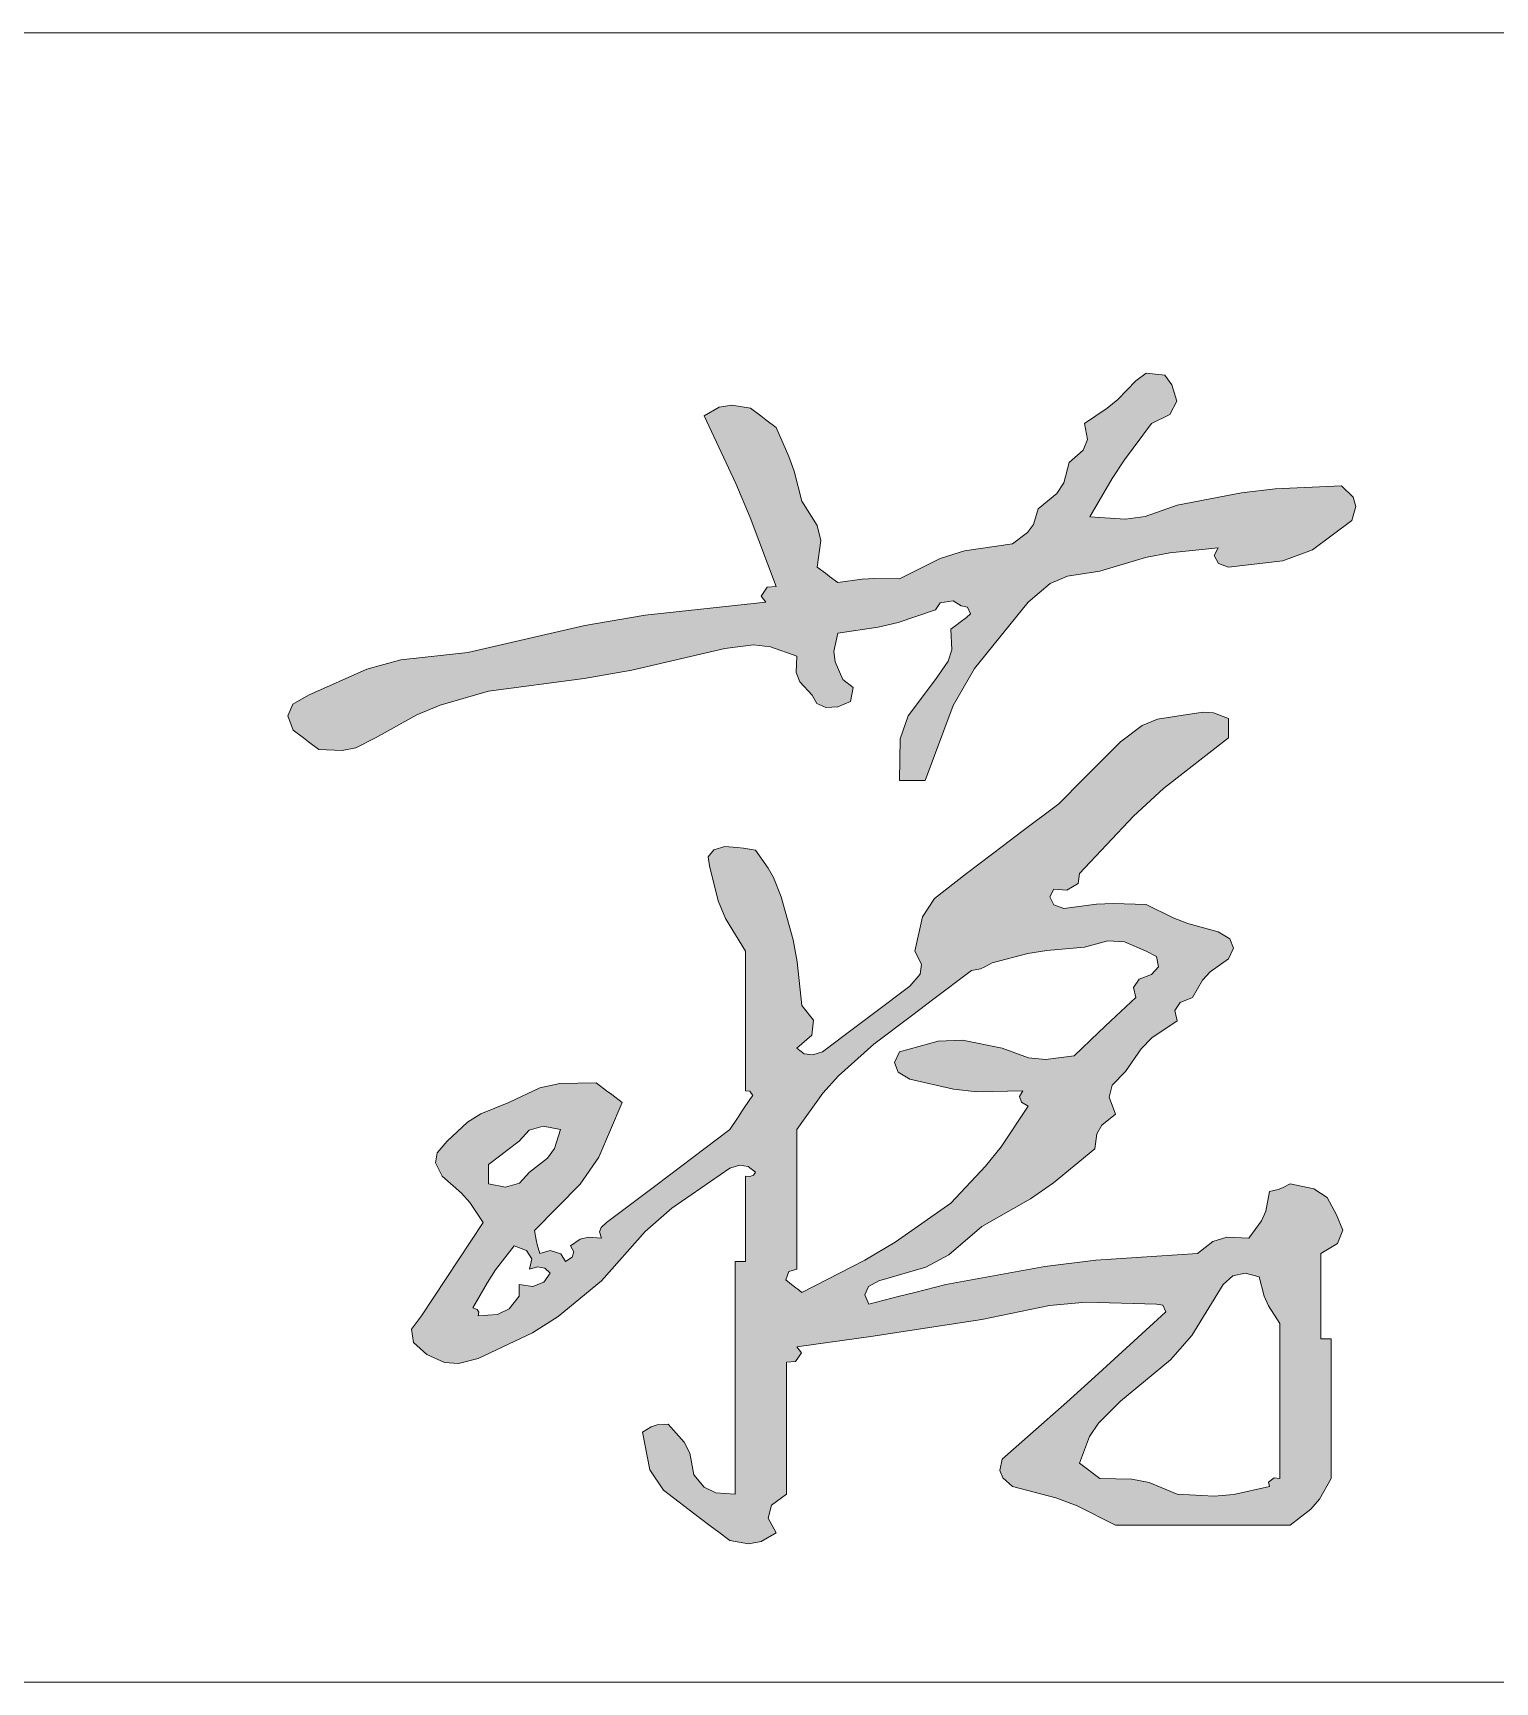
# Model space of a CAD drawing. Header units: millimetres. Extents: x 5 to 599, y 5 to 425.
# Drawn here: x 569.41 to 575.67, y 125.03 to 132.09 of the extents above; entities that cross this region are included whole.
import ezdxf

# ---------------------------------------------------------------- set-up
doc = ezdxf.new("R2010")
doc.units = ezdxf.units.MM
doc.linetypes.add('XKITLINE00', pattern=[0])
doc.layers.add('OtherObjectType', color=1, linetype='Continuous', lineweight=0)

# ---------------------------------------------------------------- blocks, each defined once
blk = doc.blocks.new('*A3')
at = {"layer": 'OtherObjectType'}
for points in [[(573.0137, 129.7544), (573.1197, 129.7527), (573.2942, 129.8399), (573.3985, 129.8721), (573.6038, 129.9022), (573.6683, 129.9503), (573.6938, 129.985), (573.7139, 130.0517), (573.793, 130.1179), (573.8232, 130.1636), (573.8459, 130.2511), (573.9065, 130.3033), (573.9245, 130.3485), (573.9119, 130.4172), (574.0094, 130.4831), (574.0544, 130.5204), (574.132, 130.5999), (574.1761, 130.6331), (574.256, 130.6245), (574.286, 130.5833), (574.3068, 130.5135), (574.2769, 130.4569), (574.198, 130.4172), (574.0827, 130.2616), (574.0296, 130.1815), (573.9339, 130.0185), (574.0852, 130.0075), (574.1709, 130.019), (574.308, 130.0684), (574.5846, 130.1207), (574.7277, 130.1375), (575.0123, 130.1514), (575.0616, 130.1028), (575.0737, 130.0617), (575.0563, 130.0019), (574.8881, 129.8767), (574.7617, 129.829), (574.5281, 129.8026), (574.4852, 129.8177), (574.4668, 129.8523), (574.4841, 129.8856), (574.2768, 129.8642), (574.1727, 129.8437), (573.978, 129.7859), (573.8389, 129.7643), (573.7652, 129.7324), (573.6699, 129.6531), (573.4405, 129.3682), (573.3492, 129.2098), (573.2297, 128.8889), (573.1197, 128.8889), (573.1218, 129.0678), (573.1566, 129.1653), (573.2737, 129.3208), (573.3281, 129.3994), (573.343, 129.4481), (573.3398, 129.5368), (573.4058, 129.5866), (573.4232, 129.603), (573.4108, 129.6313), (573.3838, 129.6364), (573.3499, 129.6587), (573.2937, 129.6502), (573.2737, 129.6198), (573.1139, 129.5654), (573.0279, 129.5449), (572.8556, 129.5202), (572.8388, 129.4412), (572.8437, 129.3966), (572.8776, 129.3208), (572.9217, 129.2876), (572.9102, 129.2271), (572.8556, 129.2045), (572.8045, 129.2009), (572.7653, 129.2186), (572.7456, 129.2544), (572.6927, 129.3111), (572.6768, 129.3511), (572.6796, 129.4205), (572.5674, 129.4613), (572.4943, 129.4692), (572.3715, 129.4537), (571.9733, 129.3618), (571.7693, 129.325), (571.3592, 129.271), (571.1529, 129.212), (571.0524, 129.1706), (570.875, 129.0716), (570.7918, 129.0293), (570.7332, 129.0173), (570.633, 129.0218), (570.5229, 129.1048), (570.5, 129.1655), (570.5224, 129.2163), (570.589, 129.2544), (570.838, 129.3659), (570.9847, 129.4052), (571.2712, 129.4371), (571.7715, 129.5525), (572.0298, 129.5962), (572.5475, 129.6531), (572.5274, 129.6786), (572.5524, 129.7163), (572.5915, 129.7195), (572.4802, 130.0146), (572.4185, 130.161), (572.2835, 130.4504), (572.3479, 130.4877), (572.4022, 130.4968), (572.4815, 130.4837), (572.5915, 130.4006), (572.6456, 130.2766), (572.6678, 130.213), (572.7016, 130.085), (572.767, 129.9814), (572.7821, 129.9167), (572.7676, 129.8026), (572.8556, 129.7361), (572.9598, 129.751)], [(573.9119, 128.1746), (573.7507, 128.1607), (573.6697, 128.1471), (573.7809, 128.3558), (573.8239, 128.3407), (573.9631, 128.3584), (574.035, 128.3618), (574.176, 128.3573), (574.291, 128.3), (574.3544, 128.2761), (574.4841, 128.241), (574.534, 128.2107), (574.5493, 128.1704), (574.5281, 128.1247), (574.4504, 128.0687), (574.4173, 128.0329), (574.3741, 127.9586), (574.3215, 127.9384), (574.2979, 127.9029), (574.308, 127.8589), (574.2007, 127.786), (574.1538, 127.74), (574.088, 127.643), (574.0296, 127.5832), (574.0172, 127.5317), (574.044, 127.4602), (573.9854, 127.412), (573.9641, 127.3759), (573.9559, 127.3107), (573.7792, 127.165), (573.6808, 127.0974), (573.4718, 126.9785), (573.3302, 126.8565), (573.232, 126.8046), (573.0317, 126.7459), (572.9862, 126.7217), (572.9705, 126.6862), (572.9877, 126.6462), (573.3178, 126.7293), (573.7426, 126.8068), (573.9607, 126.8337), (574.3961, 126.8622), (574.4609, 126.9145), (574.5215, 126.9328), (574.6161, 126.9287), (574.6695, 127.0024), (574.6883, 127.0448), (574.7042, 127.128), (574.7416, 127.1371), (574.76, 127.1441), (574.7922, 127.1612), (574.8944, 127.14), (574.9503, 127.1024), (574.9902, 127.0283), (575.0176, 126.9621), (574.9954, 126.9061), (574.9242, 126.8622), (574.9242, 126.4967), (574.9682, 126.4967), (574.9682, 125.8987), (574.9179, 125.8107), (574.8804, 125.7682), (574.7922, 125.6993), (574.044, 125.6993), (573.8799, 125.7814), (573.7892, 125.8156), (573.6038, 125.8655), (573.5617, 125.9019), (573.5495, 125.934), (573.5598, 125.9818), (573.8358, 126.2257), (573.9722, 126.3486), (574.242, 126.5964), (574.2595, 126.6128), (574.247, 126.6411), (574.22, 126.6462), (573.9188, 126.6537), (573.7625, 126.6399), (573.4718, 126.5798), (573.1555, 126.5311), (572.997, 126.5079), (572.6796, 126.4635), (572.6997, 126.438), (572.6747, 126.4002), (572.6356, 126.3971), (572.6356, 125.8322), (572.5718, 125.7845), (572.557, 125.7287), (572.5915, 125.6661), (572.5271, 125.6289), (572.4728, 125.6198), (572.3935, 125.6329), (572.2614, 125.7326), (572.109, 125.8486), (572.0509, 125.9363), (572.0194, 126.098), (572.0557, 126.121), (572.0821, 126.129), (572.1294, 126.1313), (572.1981, 126.0546), (572.2223, 126.007), (572.2394, 125.9153), (572.2824, 125.8617), (572.3328, 125.8379), (572.4155, 125.8322), (572.4155, 126.829), (572.4595, 126.829), (572.4595, 127.1944), (572.479, 127.1924), (572.494, 127.1981), (572.5035, 127.2111), (572.4719, 127.2351), (572.4349, 127.2407), (572.3935, 127.2277), (572.1442, 127.0564), (572.031, 126.9572), (571.8433, 126.7459), (571.6581, 126.5925), (571.5485, 126.5236), (571.3152, 126.4137), (571.2316, 126.3919), (571.1713, 126.3964), (571.0951, 126.4303), (571.0378, 126.4811), (571.0302, 126.538), (571.0731, 126.5964), (571.3372, 126.9951), (571.2796, 127.0805), (571.2435, 127.1215), (571.1611, 127.1944), (571.133, 127.2508), (571.1394, 127.2937), (571.1831, 127.344), (571.2696, 127.4246), (571.3265, 127.4604), (571.4472, 127.5101), (571.5798, 127.572), (571.6654, 127.591), (571.8213, 127.5931), (571.9313, 127.5101), (571.8317, 127.2752), (571.7528, 127.1595), (571.5572, 126.9619), (571.5636, 126.9217), (571.568, 126.9017), (571.5792, 126.8622), (571.6234, 126.8753), (571.6692, 126.8614), (571.6893, 126.829), (571.7173, 126.8464), (571.7251, 126.8701), (571.7113, 126.8954), (571.7518, 126.9243), (571.788, 126.9334), (571.8433, 126.9287), (571.835, 126.9553), (571.8414, 126.9745), (571.8653, 126.9951), (572.3935, 127.3938), (572.4815, 127.5267), (572.4915, 127.5395), (572.4791, 127.5583), (572.4595, 127.5599), (572.4595, 128.158), (572.3749, 128.2974), (572.3432, 128.3727), (572.3055, 128.5234), (572.3006, 128.562), (572.3241, 128.5916), (572.3715, 128.6065), (572.4246, 128.6017), (572.4512, 128.5983), (572.5035, 128.5899), (572.557, 128.5135), (572.5793, 128.473), (572.6135, 128.3905), (572.6635, 128.2064), (572.6812, 128.1127), (572.7016, 127.9254), (572.7515, 127.8624), (572.7437, 127.7978), (572.6796, 127.7426), (572.7112, 127.7186), (572.7482, 127.713), (572.7896, 127.726), (573.1637, 128.0084), (573.2075, 128.0587), (573.2138, 128.1016), (573.1857, 128.158), (573.2175, 128.3046), (573.2695, 128.383), (573.4058, 128.4902), (573.8019, 128.7892), (574.066, 129.055), (574.1585, 129.1239), (574.2249, 129.1509), (574.3521, 129.1713), (574.4216, 129.1819), (574.4641, 129.1779), (574.5281, 129.1547), (574.5281, 129.0716), (574.2507, 128.854), (574.1217, 128.7364), (573.8899, 128.4902), (573.8841, 128.4479), (573.8359, 128.4187), (573.7799, 128.4237), (573.7626, 128.3904), (573.7809, 128.3558), (571.5218, 126.8752), (571.4692, 126.8954), (571.3902, 126.7926), (571.3547, 126.739), (571.2932, 126.6296), (571.3104, 126.6224), (571.3178, 126.6111), (571.3152, 126.5964), (571.3979, 126.602), (571.4483, 126.6258), (571.4912, 126.6795), (571.4912, 126.7293), (571.5494, 126.7217), (571.5964, 126.7394), (571.6233, 126.7791), (571.6001, 126.8003), (571.5688, 126.8062), (571.5352, 126.7958), (571.5453, 126.8397), (571.5218, 126.8752), (573.7809, 128.3558), (574.5463, 126.767), (574.5061, 126.7293), (574.3719, 126.5122), (574.2799, 126.4079), (574.066, 126.2309), (573.9713, 126.136), (573.9338, 126.0793), (573.8899, 125.9651), (573.978, 125.8987), (574.1146, 125.8969), (574.1884, 125.882), (574.308, 125.8322), (574.4671, 125.8238), (574.5515, 125.8309), (574.7042, 125.8655), (574.7, 125.884), (574.7236, 125.9018), (574.7482, 125.8987), (574.7482, 126.5632), (574.699, 126.6386), (574.6808, 126.6799), (574.6602, 126.7625), (574.5997, 126.7785), (574.5463, 126.767), (573.7809, 128.3558), (571.6673, 127.3938), (571.5943, 127.4077), (571.5341, 127.3906), (571.4912, 127.344), (571.3592, 127.2443), (571.3592, 127.1612), (571.4321, 127.1474), (571.4924, 127.1644), (571.5352, 127.2111), (571.612, 127.2709), (571.6422, 127.3127), (571.6673, 127.3938), (573.7809, 128.3558), (573.6697, 128.1471), (573.5158, 128.1081), (573.4847, 128.0899), (573.4658, 128.0827), (573.4278, 128.0749), (573.0097, 127.7593), (572.8584, 127.6241), (572.791, 127.5495), (572.6796, 127.3938), (572.6796, 126.7958), (572.6455, 126.7862), (572.6335, 126.7498), (572.6576, 126.7293), (572.7016, 126.6961), (572.9712, 126.8341), (573.1003, 126.9114), (573.3398, 127.0782), (573.4882, 127.2362), (573.555, 127.3202), (573.6699, 127.4935), (573.6419, 127.5109), (573.634, 127.5346), (573.6479, 127.5599), (573.4525, 127.5559), (573.3505, 127.5664), (573.1637, 127.6098), (573.1138, 127.6401), (573.0985, 127.6804), (573.1197, 127.726), (573.285, 127.7722), (573.3892, 127.7762), (573.5598, 127.7426), (573.6717, 127.7014), (573.7452, 127.6935), (573.8679, 127.7094), (573.9724, 127.8098), (574.0252, 127.8596), (574.132, 127.9586), (574.1219, 128.0025), (574.1454, 128.038), (574.198, 128.0583), (574.2289, 128.0913), (574.2194, 128.1343), (574.176, 128.158), (574.0837, 128.1973), (574.0116, 128.2018)]]:
    blk.add_hatch(color=7, dxfattribs=at).paths.add_polyline_path(points, flags=17)
at = {"layer": 'OtherObjectType', "color": 7, "linetype": 'XKITLINE00', "lineweight": 0}
for p, q in [((539.9, 132.0904), (593.9691, 132.0904)), ((574.132, 130.5999), (574.0544, 130.5204)), ((574.1761, 130.6331), (574.132, 130.5999)), ((574.256, 130.6245), (574.1761, 130.6331)), ((574.286, 130.5833), (574.256, 130.6245)), ((574.3068, 130.5135), (574.286, 130.5833)), ((572.3479, 130.4877), (572.2835, 130.4504)), ((572.4022, 130.4968), (572.3479, 130.4877)), ((572.4815, 130.4837), (572.4022, 130.4968)), ((572.5255, 130.4504), (572.4815, 130.4837)), ((574.0094, 130.4831), (573.9119, 130.4172)), ((574.0544, 130.5204), (574.0094, 130.4831)), ((574.198, 130.4172), (574.2769, 130.4569)), ((574.2769, 130.4569), (574.3068, 130.5135)), ((572.2835, 130.4504), (572.4185, 130.161)), ((572.5475, 130.4338), (572.5255, 130.4504)), ((572.5915, 130.4006), (572.5475, 130.4338)), ((572.6456, 130.2766), (572.5915, 130.4006)), ((573.9119, 130.4172), (573.9245, 130.3485)), ((574.0827, 130.2616), (574.198, 130.4172)), ((573.9245, 130.3485), (573.9065, 130.3033)), ((572.6678, 130.213), (572.6456, 130.2766)), ((573.8459, 130.2511), (573.8232, 130.1636)), ((573.9065, 130.3033), (573.8459, 130.2511)), ((574.0296, 130.1815), (574.0827, 130.2616)), ((572.7016, 130.085), (572.6678, 130.213)), ((573.9339, 130.0185), (574.0296, 130.1815)), ((572.4185, 130.161), (572.4802, 130.0146)), ((573.793, 130.1179), (573.7139, 130.0517)), ((573.8232, 130.1636), (573.793, 130.1179)), ((574.5846, 130.1207), (574.308, 130.0684)), ((574.7277, 130.1375), (574.5846, 130.1207)), ((575.0123, 130.1514), (574.7277, 130.1375)), ((575.0616, 130.1028), (575.0123, 130.1514)), ((575.0737, 130.0617), (575.0616, 130.1028)), ((572.767, 129.9814), (572.7016, 130.085)), ((573.7139, 130.0517), (573.6938, 129.985)), ((574.308, 130.0684), (574.1709, 130.019)), ((575.0563, 130.0019), (575.0737, 130.0617)), ((572.4802, 130.0146), (572.5915, 129.7195)), ((572.7821, 129.9167), (572.767, 129.9814)), ((573.6938, 129.985), (573.6683, 129.9503)), ((574.0852, 130.0075), (573.9339, 130.0185)), ((574.1709, 130.019), (574.0852, 130.0075)), ((574.8881, 129.8767), (575.0563, 130.0019)), ((572.7676, 129.8026), (572.7821, 129.9167)), ((573.6038, 129.9022), (573.3985, 129.8721)), ((573.6683, 129.9503), (573.6038, 129.9022)), ((573.2942, 129.8399), (573.1197, 129.7527)), ((573.3985, 129.8721), (573.2942, 129.8399)), ((573.978, 129.7859), (574.1727, 129.8437)), ((574.1727, 129.8437), (574.2768, 129.8642)), ((574.2768, 129.8642), (574.4841, 129.8856)), ((574.4841, 129.8856), (574.4668, 129.8523)), ((574.4668, 129.8523), (574.4852, 129.8177)), ((574.5281, 129.8026), (574.7617, 129.829)), ((574.7617, 129.829), (574.8881, 129.8767)), ((572.8028, 129.776), (572.7676, 129.8026)), ((572.8204, 129.7627), (572.8028, 129.776)), ((572.8556, 129.7361), (572.8204, 129.7627)), ((572.9598, 129.751), (572.8556, 129.7361)), ((573.0137, 129.7544), (572.9598, 129.751)), ((573.1197, 129.7527), (573.0137, 129.7544)), ((573.7652, 129.7324), (573.8389, 129.7643)), ((573.8389, 129.7643), (573.978, 129.7859)), ((574.4852, 129.8177), (574.5281, 129.8026)), ((572.5524, 129.7163), (572.5274, 129.6786)), ((572.5274, 129.6786), (572.5475, 129.6531)), ((572.5915, 129.7195), (572.5524, 129.7163)), ((573.6699, 129.6531), (573.7652, 129.7324)), ((572.5475, 129.6531), (572.0298, 129.5962)), ((573.1139, 129.5654), (573.2737, 129.6198)), ((573.2737, 129.6198), (573.2937, 129.6502)), ((573.2937, 129.6502), (573.3499, 129.6587)), ((573.3499, 129.6587), (573.3838, 129.6364)), ((573.3838, 129.6364), (573.4108, 129.6313)), ((573.4108, 129.6313), (573.4232, 129.603)), ((573.4405, 129.3682), (573.6699, 129.6531)), ((571.7715, 129.5525), (571.2712, 129.4371)), ((572.0298, 129.5962), (571.7715, 129.5525)), ((572.8556, 129.5202), (573.0279, 129.5449)), ((573.0279, 129.5449), (573.1139, 129.5654)), ((573.3662, 129.5567), (573.3398, 129.5368)), ((573.3398, 129.5368), (573.343, 129.4481)), ((573.3794, 129.5667), (573.3662, 129.5567)), ((573.4058, 129.5866), (573.3794, 129.5667)), ((573.4232, 129.603), (573.4058, 129.5866)), ((572.3715, 129.4537), (572.4943, 129.4692)), ((572.4943, 129.4692), (572.5674, 129.4613)), ((572.8388, 129.4412), (572.8556, 129.5202)), ((570.9847, 129.4052), (570.838, 129.3659)), ((571.2712, 129.4371), (570.9847, 129.4052)), ((571.9733, 129.3618), (572.3715, 129.4537)), ((572.5674, 129.4613), (572.6796, 129.4205)), ((572.6796, 129.4205), (572.6768, 129.3511)), ((572.8437, 129.3966), (572.8388, 129.4412)), ((572.8776, 129.3208), (572.8437, 129.3966)), ((573.3281, 129.3994), (573.2737, 129.3208)), ((573.343, 129.4481), (573.3281, 129.3994)), ((570.838, 129.3659), (570.589, 129.2544)), ((571.3592, 129.271), (571.7693, 129.325)), ((571.7693, 129.325), (571.9733, 129.3618)), ((572.6768, 129.3511), (572.6927, 129.3111)), ((573.3492, 129.2098), (573.4405, 129.3682)), ((570.589, 129.2544), (570.5224, 129.2163)), ((571.1529, 129.212), (571.3592, 129.271)), ((572.6927, 129.3111), (572.7456, 129.2544)), ((572.7456, 129.2544), (572.7653, 129.2186)), ((572.9217, 129.2876), (572.8776, 129.3208)), ((572.9102, 129.2271), (572.9217, 129.2876)), ((573.2737, 129.3208), (573.1566, 129.1653)), ((570.5224, 129.2163), (570.5, 129.1655)), ((571.0524, 129.1706), (571.1529, 129.212)), ((572.7653, 129.2186), (572.8045, 129.2009)), ((572.8045, 129.2009), (572.8556, 129.2045)), ((572.8556, 129.2045), (572.9102, 129.2271)), ((573.2297, 128.8889), (573.3492, 129.2098)), ((570.5, 129.1655), (570.5229, 129.1048)), ((570.875, 129.0716), (571.0524, 129.1706)), ((573.1566, 129.1653), (573.1218, 129.0678)), ((574.1585, 129.1239), (574.066, 129.055)), ((574.2249, 129.1509), (574.1585, 129.1239)), ((574.3521, 129.1713), (574.2249, 129.1509)), ((574.4216, 129.1819), (574.3521, 129.1713)), ((574.4641, 129.1779), (574.4216, 129.1819)), ((574.5281, 129.1547), (574.4641, 129.1779)), ((574.5281, 129.1215), (574.5281, 129.1547)), ((574.5281, 129.1048), (574.5281, 129.1215)), ((570.5229, 129.1048), (570.567, 129.0716)), ((570.567, 129.0716), (570.589, 129.055)), ((570.589, 129.055), (570.633, 129.0218)), ((570.7918, 129.0293), (570.875, 129.0716)), ((573.1218, 129.0678), (573.1197, 128.8889)), ((574.066, 129.055), (573.9603, 128.9487)), ((574.2507, 128.854), (574.5281, 129.0716)), ((574.5281, 129.0716), (574.5281, 129.1048)), ((570.633, 129.0218), (570.7332, 129.0173)), ((570.7332, 129.0173), (570.7918, 129.0293)), ((573.9603, 128.9487), (573.9075, 128.8955)), ((573.1197, 128.8889), (573.1637, 128.8889)), ((573.1637, 128.8889), (573.1857, 128.8889)), ((573.1857, 128.8889), (573.2297, 128.8889)), ((573.9075, 128.8955), (573.8019, 128.7892)), ((574.1217, 128.7364), (574.2507, 128.854)), ((573.8019, 128.7892), (573.6435, 128.6696)), ((573.8899, 128.4902), (574.1217, 128.7364)), ((573.6435, 128.6696), (573.5642, 128.6098)), ((572.3241, 128.5916), (572.3006, 128.562)), ((572.3006, 128.562), (572.3055, 128.5234)), ((572.3715, 128.6065), (572.3241, 128.5916)), ((572.4246, 128.6017), (572.3715, 128.6065)), ((572.4512, 128.5983), (572.4246, 128.6017)), ((572.5035, 128.5899), (572.4512, 128.5983)), ((572.557, 128.5135), (572.5035, 128.5899)), ((573.5642, 128.6098), (573.4058, 128.4902)), ((572.3055, 128.5234), (572.3432, 128.3727)), ((572.5793, 128.473), (572.557, 128.5135)), ((573.4058, 128.4902), (573.2695, 128.383)), ((573.8841, 128.4479), (573.8899, 128.4902)), ((572.6135, 128.3905), (572.5793, 128.473)), ((573.7626, 128.3904), (573.7799, 128.4237)), ((573.7799, 128.4237), (573.8359, 128.4187)), ((573.8359, 128.4187), (573.8841, 128.4479)), ((572.3432, 128.3727), (572.3749, 128.2974)), ((572.6635, 128.2064), (572.6135, 128.3905)), ((573.2695, 128.383), (573.2175, 128.3046)), ((573.7809, 128.3558), (573.7626, 128.3904)), ((573.8239, 128.3407), (573.7809, 128.3558)), ((573.9631, 128.3584), (573.8239, 128.3407)), ((574.035, 128.3618), (573.9631, 128.3584)), ((574.176, 128.3573), (574.035, 128.3618)), ((574.291, 128.3), (574.176, 128.3573)), ((572.3749, 128.2974), (572.4595, 128.158)), ((573.2175, 128.3046), (573.1857, 128.158)), ((574.3544, 128.2761), (574.291, 128.3)), ((574.4841, 128.241), (574.3544, 128.2761)), ((572.6812, 128.1127), (572.6635, 128.2064)), ((574.0116, 128.2018), (573.9119, 128.1746)), ((574.0837, 128.1973), (574.0116, 128.2018)), ((574.176, 128.158), (574.0837, 128.1973)), ((574.534, 128.2107), (574.4841, 128.241)), ((574.5493, 128.1704), (574.534, 128.2107)), ((572.4595, 128.158), (572.4595, 127.9187)), ((573.1857, 128.158), (573.2138, 128.1016)), ((573.6697, 128.1471), (573.5158, 128.1081)), ((573.7507, 128.1607), (573.6697, 128.1471)), ((573.9119, 128.1746), (573.7507, 128.1607)), ((574.2194, 128.1343), (574.176, 128.158)), ((574.2289, 128.0913), (574.2194, 128.1343)), ((574.4504, 128.0687), (574.5281, 128.1247)), ((574.5281, 128.1247), (574.5493, 128.1704)), ((572.7016, 127.9254), (572.6812, 128.1127)), ((573.2075, 128.0587), (573.1637, 128.0084)), ((573.2138, 128.1016), (573.2075, 128.0587)), ((573.4278, 128.0749), (573.2605, 127.9486)), ((573.4658, 128.0827), (573.4278, 128.0749)), ((573.4847, 128.0899), (573.4658, 128.0827)), ((573.5158, 128.1081), (573.4847, 128.0899)), ((574.1454, 128.038), (574.198, 128.0583)), ((574.198, 128.0583), (574.2289, 128.0913)), ((574.4173, 128.0329), (574.4504, 128.0687)), ((573.1637, 128.0084), (573.0141, 127.8955)), ((574.1219, 128.0025), (574.1454, 128.038)), ((574.132, 127.9586), (574.1219, 128.0025)), ((574.3741, 127.9586), (574.4173, 128.0329)), ((572.4595, 127.9187), (572.4595, 127.7991)), ((572.7515, 127.8624), (572.7016, 127.9254)), ((573.2605, 127.9486), (573.1769, 127.8855)), ((574.0252, 127.8596), (574.132, 127.9586)), ((574.2979, 127.9029), (574.3215, 127.9384)), ((574.3215, 127.9384), (574.3741, 127.9586)), ((572.7437, 127.7978), (572.7515, 127.8624)), ((573.0141, 127.8955), (572.9392, 127.839)), ((573.1769, 127.8855), (573.0097, 127.7593)), ((573.9724, 127.8098), (574.0252, 127.8596)), ((574.2007, 127.786), (574.308, 127.8589)), ((574.308, 127.8589), (574.2979, 127.9029)), ((572.4595, 127.7991), (572.4595, 127.5599)), ((572.6796, 127.7426), (572.7437, 127.7978)), ((572.9392, 127.839), (572.7896, 127.726)), ((573.1197, 127.726), (573.285, 127.7722)), ((573.285, 127.7722), (573.3892, 127.7762)), ((573.3892, 127.7762), (573.5598, 127.7426)), ((573.8679, 127.7094), (573.9724, 127.8098)), ((574.1538, 127.74), (574.2007, 127.786)), ((572.7112, 127.7186), (572.6796, 127.7426)), ((572.7482, 127.713), (572.7112, 127.7186)), ((572.7896, 127.726), (572.7482, 127.713)), ((573.0097, 127.7593), (572.8584, 127.6241)), ((573.0985, 127.6804), (573.1197, 127.726)), ((573.5598, 127.7426), (573.6717, 127.7014)), ((573.6717, 127.7014), (573.7452, 127.6935)), ((573.7452, 127.6935), (573.8679, 127.7094)), ((574.088, 127.643), (574.1538, 127.74)), ((573.1138, 127.6401), (573.0985, 127.6804)), ((573.1637, 127.6098), (573.1138, 127.6401)), ((574.0296, 127.5832), (574.088, 127.643)), ((571.5798, 127.572), (571.4472, 127.5101)), ((571.6654, 127.591), (571.5798, 127.572)), ((571.8213, 127.5931), (571.6654, 127.591)), ((571.8653, 127.5599), (571.8213, 127.5931)), ((571.8873, 127.5433), (571.8653, 127.5599)), ((572.4595, 127.5599), (572.4791, 127.5583)), ((572.4791, 127.5583), (572.4915, 127.5395)), ((572.8584, 127.6241), (572.791, 127.5495)), ((573.3505, 127.5664), (573.1637, 127.6098)), ((573.4525, 127.5559), (573.3505, 127.5664)), ((573.6479, 127.5599), (573.4525, 127.5559)), ((573.634, 127.5346), (573.6479, 127.5599)), ((574.0172, 127.5317), (574.0296, 127.5832)), ((571.4472, 127.5101), (571.3265, 127.4604)), ((571.8317, 127.2752), (571.9313, 127.5101)), ((571.9313, 127.5101), (571.8873, 127.5433)), ((572.4815, 127.5267), (572.4463, 127.4735)), ((572.4915, 127.5395), (572.4815, 127.5267)), ((572.791, 127.5495), (572.6796, 127.3938)), ((573.555, 127.3202), (573.6699, 127.4935)), ((573.6419, 127.5109), (573.634, 127.5346)), ((573.6699, 127.4935), (573.6419, 127.5109)), ((574.044, 127.4602), (574.0172, 127.5317)), ((571.2696, 127.4246), (571.1831, 127.344)), ((571.3265, 127.4604), (571.2696, 127.4246)), ((572.4287, 127.447), (572.3935, 127.3938)), ((572.4463, 127.4735), (572.4287, 127.447)), ((573.9854, 127.412), (574.044, 127.4602)), ((571.5341, 127.3906), (571.4912, 127.344)), ((571.5943, 127.4077), (571.5341, 127.3906)), ((571.6673, 127.3938), (571.5943, 127.4077)), ((571.6422, 127.3127), (571.6673, 127.3938)), ((572.3935, 127.3938), (572.1822, 127.2343)), ((572.6796, 127.3938), (572.6796, 127.1546)), ((573.9559, 127.3107), (573.9641, 127.3759)), ((573.9641, 127.3759), (573.9854, 127.412)), ((571.1394, 127.2937), (571.133, 127.2508)), ((571.1831, 127.344), (571.1394, 127.2937)), ((571.412, 127.2842), (571.3592, 127.2443)), ((571.4384, 127.3041), (571.412, 127.2842)), ((571.4912, 127.344), (571.4384, 127.3041)), ((571.612, 127.2709), (571.6422, 127.3127)), ((573.4882, 127.2362), (573.555, 127.3202)), ((573.7792, 127.165), (573.9559, 127.3107)), ((571.133, 127.2508), (571.1611, 127.1944)), ((571.3592, 127.2443), (571.3592, 127.2111)), ((571.3592, 127.2111), (571.3592, 127.1944)), ((571.4924, 127.1644), (571.5352, 127.2111)), ((571.5352, 127.2111), (571.612, 127.2709)), ((571.7528, 127.1595), (571.8317, 127.2752)), ((572.1822, 127.2343), (572.0766, 127.1546)), ((572.1442, 127.0564), (572.3935, 127.2277)), ((572.3935, 127.2277), (572.4349, 127.2407)), ((572.4349, 127.2407), (572.4719, 127.2351)), ((572.4719, 127.2351), (572.5035, 127.2111)), ((572.5035, 127.2111), (572.494, 127.1981)), ((573.3398, 127.0782), (573.4882, 127.2362)), ((571.1611, 127.1944), (571.2435, 127.1215)), ((571.3592, 127.1944), (571.3592, 127.1612)), ((571.3592, 127.1612), (571.4321, 127.1474)), ((571.4321, 127.1474), (571.4924, 127.1644)), ((571.5572, 126.9619), (571.7528, 127.1595)), ((572.0766, 127.1546), (571.8653, 126.9951)), ((572.479, 127.1924), (572.4595, 127.1944)), ((572.4595, 127.1944), (572.4595, 127.0483)), ((572.494, 127.1981), (572.479, 127.1924)), ((572.6796, 127.1546), (572.6796, 127.035)), ((573.6808, 127.0974), (573.7792, 127.165)), ((574.7416, 127.1371), (574.7042, 127.128)), ((574.76, 127.1441), (574.7416, 127.1371)), ((574.7922, 127.1612), (574.76, 127.1441)), ((574.8944, 127.14), (574.7922, 127.1612)), ((574.9503, 127.1024), (574.8944, 127.14)), ((571.2435, 127.1215), (571.2796, 127.0805)), ((571.2796, 127.0805), (571.3372, 126.9951)), ((573.1003, 126.9114), (573.3398, 127.0782)), ((573.4718, 126.9785), (573.6808, 127.0974)), ((574.7042, 127.128), (574.6883, 127.0448)), ((574.9902, 127.0283), (574.9503, 127.1024)), ((571.3372, 126.9951), (571.2315, 126.8356)), ((571.8653, 126.9951), (571.8414, 126.9745)), ((572.031, 126.9572), (572.1442, 127.0564)), ((572.4595, 127.0483), (572.4595, 126.9752)), ((572.6796, 127.035), (572.6796, 126.7958)), ((574.6695, 127.0024), (574.6161, 126.9287)), ((574.6883, 127.0448), (574.6695, 127.0024)), ((575.0176, 126.9621), (574.9902, 127.0283)), ((571.5636, 126.9217), (571.5572, 126.9619)), ((571.7518, 126.9243), (571.7113, 126.8954)), ((571.788, 126.9334), (571.7518, 126.9243)), ((571.8433, 126.9287), (571.788, 126.9334)), ((571.8414, 126.9745), (571.835, 126.9553)), ((571.835, 126.9553), (571.8433, 126.9287)), ((571.8433, 126.7459), (572.031, 126.9572)), ((572.4595, 126.9752), (572.4595, 126.829)), ((573.3302, 126.8565), (573.4718, 126.9785)), ((574.5215, 126.9328), (574.4609, 126.9145)), ((574.6161, 126.9287), (574.5215, 126.9328)), ((574.9954, 126.9061), (575.0176, 126.9621)), ((571.4692, 126.8954), (571.3902, 126.7926)), ((571.5218, 126.8752), (571.4692, 126.8954)), ((571.5453, 126.8397), (571.5218, 126.8752)), ((571.568, 126.9017), (571.5636, 126.9217)), ((571.5792, 126.8622), (571.568, 126.9017)), ((571.6234, 126.8753), (571.5792, 126.8622)), ((571.6692, 126.8614), (571.6234, 126.8753)), ((571.6893, 126.829), (571.6692, 126.8614)), ((571.7113, 126.8954), (571.7251, 126.8701)), ((571.7251, 126.8701), (571.7173, 126.8464)), ((572.9712, 126.8341), (573.1003, 126.9114)), ((573.232, 126.8046), (573.3302, 126.8565)), ((574.3961, 126.8622), (573.9607, 126.8337)), ((574.4609, 126.9145), (574.3961, 126.8622)), ((574.9242, 126.8622), (574.9954, 126.9061)), ((574.9242, 126.716), (574.9242, 126.8622)), ((571.2315, 126.8356), (571.1787, 126.7559)), ((571.3902, 126.7926), (571.3547, 126.739)), ((571.5352, 126.7958), (571.5453, 126.8397)), ((571.5688, 126.8062), (571.5352, 126.7958)), ((571.6001, 126.8003), (571.5688, 126.8062)), ((571.6233, 126.7791), (571.6001, 126.8003)), ((571.7173, 126.8464), (571.6893, 126.829)), ((572.4331, 126.829), (572.4155, 126.829)), ((572.4155, 126.829), (572.4155, 126.4303)), ((572.4419, 126.829), (572.4331, 126.829)), ((572.4595, 126.829), (572.4419, 126.829)), ((572.6455, 126.7862), (572.6335, 126.7498)), ((572.6796, 126.7958), (572.6455, 126.7862)), ((572.7016, 126.6961), (572.9712, 126.8341)), ((573.0317, 126.7459), (573.232, 126.8046)), ((573.7426, 126.8068), (573.3178, 126.7293)), ((573.9607, 126.8337), (573.7426, 126.8068)), ((571.1787, 126.7559), (571.0731, 126.5964)), ((571.3547, 126.739), (571.2932, 126.6296)), ((571.4912, 126.7094), (571.4912, 126.7293)), ((571.4912, 126.7293), (571.5494, 126.7217)), ((571.5494, 126.7217), (571.5964, 126.7394)), ((571.5964, 126.7394), (571.6233, 126.7791)), ((571.6581, 126.5925), (571.8433, 126.7459)), ((572.6335, 126.7498), (572.6576, 126.7293)), ((572.6576, 126.7293), (572.6752, 126.716)), ((572.6752, 126.716), (572.684, 126.7094)), ((572.9705, 126.6862), (572.9862, 126.7217)), ((572.9862, 126.7217), (573.0317, 126.7459)), ((573.3178, 126.7293), (573.1857, 126.6961)), ((574.5061, 126.7293), (574.3719, 126.5122)), ((574.5463, 126.767), (574.5061, 126.7293)), ((574.5997, 126.7785), (574.5463, 126.767)), ((574.6602, 126.7625), (574.5997, 126.7785)), ((574.6808, 126.6799), (574.6602, 126.7625)), ((574.9242, 126.6429), (574.9242, 126.716)), ((571.4483, 126.6258), (571.4912, 126.6795)), ((571.4912, 126.6994), (571.4912, 126.7094)), ((571.4912, 126.6795), (571.4912, 126.6994)), ((572.684, 126.7094), (572.7016, 126.6961)), ((572.9877, 126.6462), (572.9705, 126.6862)), ((573.1197, 126.6795), (572.9877, 126.6462)), ((573.1857, 126.6961), (573.1197, 126.6795)), ((573.4718, 126.5798), (573.7625, 126.6399)), ((573.7625, 126.6399), (573.9188, 126.6537)), ((573.9188, 126.6537), (574.22, 126.6462)), ((574.22, 126.6462), (574.247, 126.6411)), ((574.247, 126.6411), (574.2595, 126.6128)), ((574.699, 126.6386), (574.6808, 126.6799)), ((574.9242, 126.4967), (574.9242, 126.6429)), ((571.0731, 126.5964), (571.0302, 126.538)), ((571.2932, 126.6296), (571.3104, 126.6224)), ((571.3104, 126.6224), (571.3178, 126.6111)), ((571.3178, 126.6111), (571.3152, 126.5964)), ((571.3152, 126.5964), (571.3979, 126.602)), ((571.3979, 126.602), (571.4483, 126.6258)), ((571.5485, 126.5236), (571.6581, 126.5925)), ((573.1555, 126.5311), (573.4718, 126.5798)), ((574.242, 126.5964), (573.9722, 126.3486)), ((574.2595, 126.6128), (574.242, 126.5964)), ((574.7482, 126.5632), (574.699, 126.6386)), ((571.0302, 126.538), (571.0378, 126.4811)), ((571.3152, 126.4137), (571.5485, 126.5236)), ((572.6796, 126.4635), (572.997, 126.5079)), ((572.997, 126.5079), (573.1555, 126.5311)), ((574.3719, 126.5122), (574.2799, 126.4079)), ((574.7482, 126.2974), (574.7482, 126.5632)), ((571.0378, 126.4811), (571.0951, 126.4303)), ((571.0951, 126.4303), (571.1713, 126.3964)), ((572.4155, 126.4303), (572.4155, 126.2309)), ((572.6747, 126.4002), (572.6997, 126.438)), ((572.6997, 126.438), (572.6796, 126.4635)), ((574.9418, 126.4967), (574.9242, 126.4967)), ((574.9506, 126.4967), (574.9418, 126.4967)), ((574.9682, 126.4967), (574.9506, 126.4967)), ((574.9682, 126.2575), (574.9682, 126.4967)), ((571.1713, 126.3964), (571.2316, 126.3919)), ((571.2316, 126.3919), (571.3152, 126.4137)), ((572.6356, 126.3971), (572.6747, 126.4002)), ((572.6356, 126.1711), (572.6356, 126.3971)), ((574.2799, 126.4079), (574.066, 126.2309)), ((573.9722, 126.3486), (573.8358, 126.2257)), ((574.7482, 126.1645), (574.7482, 126.2974)), ((572.4155, 126.2309), (572.4155, 125.8322)), ((573.8358, 126.2257), (573.5598, 125.9818)), ((574.066, 126.2309), (573.9713, 126.136)), ((574.9682, 126.1379), (574.9682, 126.2575)), ((572.6356, 126.0582), (572.6356, 126.1711)), ((574.7482, 125.8987), (574.7482, 126.1645)), ((572.0557, 126.121), (572.0194, 126.098)), ((572.0194, 126.098), (572.0509, 125.9363)), ((572.0821, 126.129), (572.0557, 126.121)), ((572.1294, 126.1313), (572.0821, 126.129)), ((572.1981, 126.0546), (572.1294, 126.1313)), ((573.9338, 126.0793), (573.8899, 125.9651)), ((573.9713, 126.136), (573.9338, 126.0793)), ((574.9682, 125.8987), (574.9682, 126.1379)), ((572.2223, 126.007), (572.1981, 126.0546)), ((572.2394, 125.9153), (572.2223, 126.007)), ((572.6356, 125.8322), (572.6356, 126.0582)), ((572.0509, 125.9363), (572.109, 125.8486)), ((573.5598, 125.9818), (573.5495, 125.934)), ((573.5495, 125.934), (573.5617, 125.9019)), ((573.8899, 125.9651), (573.9251, 125.9386)), ((573.9251, 125.9386), (573.9427, 125.9253)), ((572.2824, 125.8617), (572.2394, 125.9153)), ((573.5617, 125.9019), (573.6038, 125.8655)), ((573.6038, 125.8655), (573.7892, 125.8156)), ((573.9427, 125.9253), (573.978, 125.8987)), ((573.978, 125.8987), (574.1146, 125.8969)), ((574.1146, 125.8969), (574.1884, 125.882)), ((574.1884, 125.882), (574.308, 125.8322)), ((574.5515, 125.8309), (574.7042, 125.8655)), ((574.7, 125.884), (574.7236, 125.9018)), ((574.7042, 125.8655), (574.7, 125.884)), ((574.7236, 125.9018), (574.7482, 125.8987)), ((574.9179, 125.8107), (574.9682, 125.8987)), ((572.109, 125.8486), (572.2614, 125.7326)), ((572.3328, 125.8379), (572.2824, 125.8617)), ((572.4155, 125.8322), (572.3328, 125.8379)), ((572.5718, 125.7845), (572.6356, 125.8322)), ((573.7892, 125.8156), (573.8799, 125.7814)), ((574.308, 125.8322), (574.4671, 125.8238)), ((574.4671, 125.8238), (574.5515, 125.8309)), ((574.8804, 125.7682), (574.9179, 125.8107)), ((572.2614, 125.7326), (572.3143, 125.6927)), ((572.557, 125.7287), (572.5718, 125.7845)), ((572.5915, 125.6661), (572.557, 125.7287)), ((573.8799, 125.7814), (574.044, 125.6993)), ((574.7922, 125.6993), (574.8804, 125.7682)), ((572.3143, 125.6927), (572.3407, 125.6728)), ((572.3407, 125.6728), (572.3935, 125.6329)), ((572.5271, 125.6289), (572.5915, 125.6661)), ((574.044, 125.6993), (574.3433, 125.6993)), ((574.3433, 125.6993), (574.4929, 125.6993)), ((574.4929, 125.6993), (574.7922, 125.6993)), ((572.3935, 125.6329), (572.4728, 125.6198)), ((572.4728, 125.6198), (572.5271, 125.6289)), ((539.9, 125.0274), (593.9691, 125.0274))]:
    blk.add_line(p, q, dxfattribs=at)

msp = doc.modelspace()

# ---------------------------------------------------------------- block references
at = {"lineweight": 0}
msp.add_blockref('*A3', (0, 0), dxfattribs=at)

doc.saveas('drawing.dxf')
